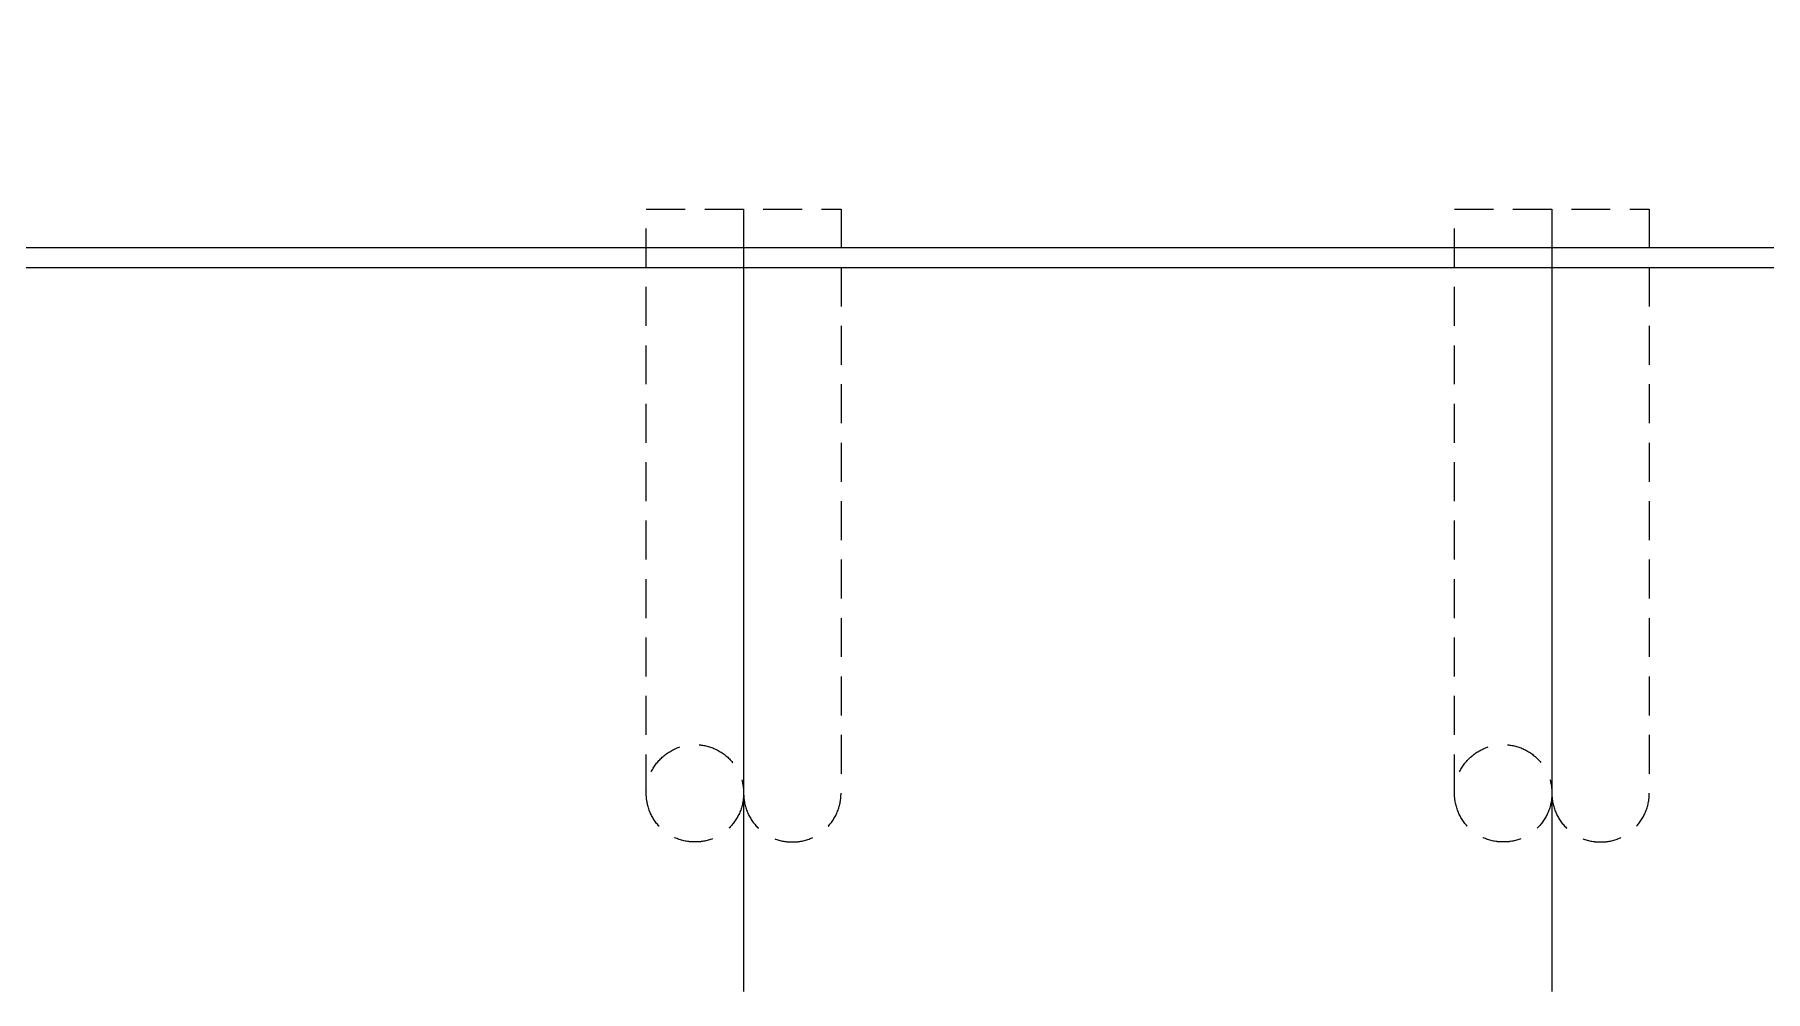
# Model space of a CAD drawing. Header units: millimetres. Extents: x 5349504 to 6791112, y -2212455 to -2153443.
# Drawn here: x 6314509 to 6318952, y -2202732 to -2200276 of the extents above; entities that cross this region are included whole.
import ezdxf

# ---------------------------------------------------------------- set-up
doc = ezdxf.new("R2010")
doc.units = ezdxf.units.MM
doc.header["$LTSCALE"] = 400
doc.linetypes.add('HIDDEN', pattern=[0.375, 0.25, -0.125])
doc.layers.get('DEFPOINTS').update_dxf_attribs({"color": 140})
for name, color, linetype in [('CONC', 2, 'Continuous'), ('GRND', 8, 'Continuous'), ('HID_UG', 5, 'HIDDEN')]:
    doc.layers.add(name, color=color, linetype=linetype)

# ---------------------------------------------------------------- blocks, each defined once
blk = doc.blocks.new('PHC500 EL')
at = {"layer": 'DEFPOINTS'}
blk.add_line((0, 100), (0, -1908.5), dxfattribs=at)
at = {"layer": 'HID_UG'}
blk.add_lwpolyline([(-250, -1400), (-250, 100), (250, 100), (250, -1400)], dxfattribs=at)
blk.add_circle((-125, -1400), 125, dxfattribs=at)
blk.add_arc((125, -1400), 125, 180, 0, dxfattribs=at)

msp = doc.modelspace()

# ---------------------------------------------------------------- linework, layer by layer
at = {"layer": 'CONC'}
msp.add_lwpolyline([(6318593.9, -2197923.6), (6319043.9, -2197923.6), (6319043.9, -2200823.6), (6313543.9, -2200823.6), (6313543.9, -2197923.6), (6313993.9, -2197923.6)], dxfattribs=at)
at = {"layer": 'GRND'}
msp.add_lwpolyline([(6313543.9, -2200823.6), (6313443.9, -2200823.6), (6313443.9, -2200873.6), (6319143.9, -2200873.6)], dxfattribs=at)

# ---------------------------------------------------------------- block references
at = {"layer": 'HID_UG'}
for p in [(6316328.8, -2200823.6), (6318403.8, -2200823.6)]:
    msp.add_blockref('PHC500 EL', p, dxfattribs=at)

doc.saveas('drawing.dxf')
